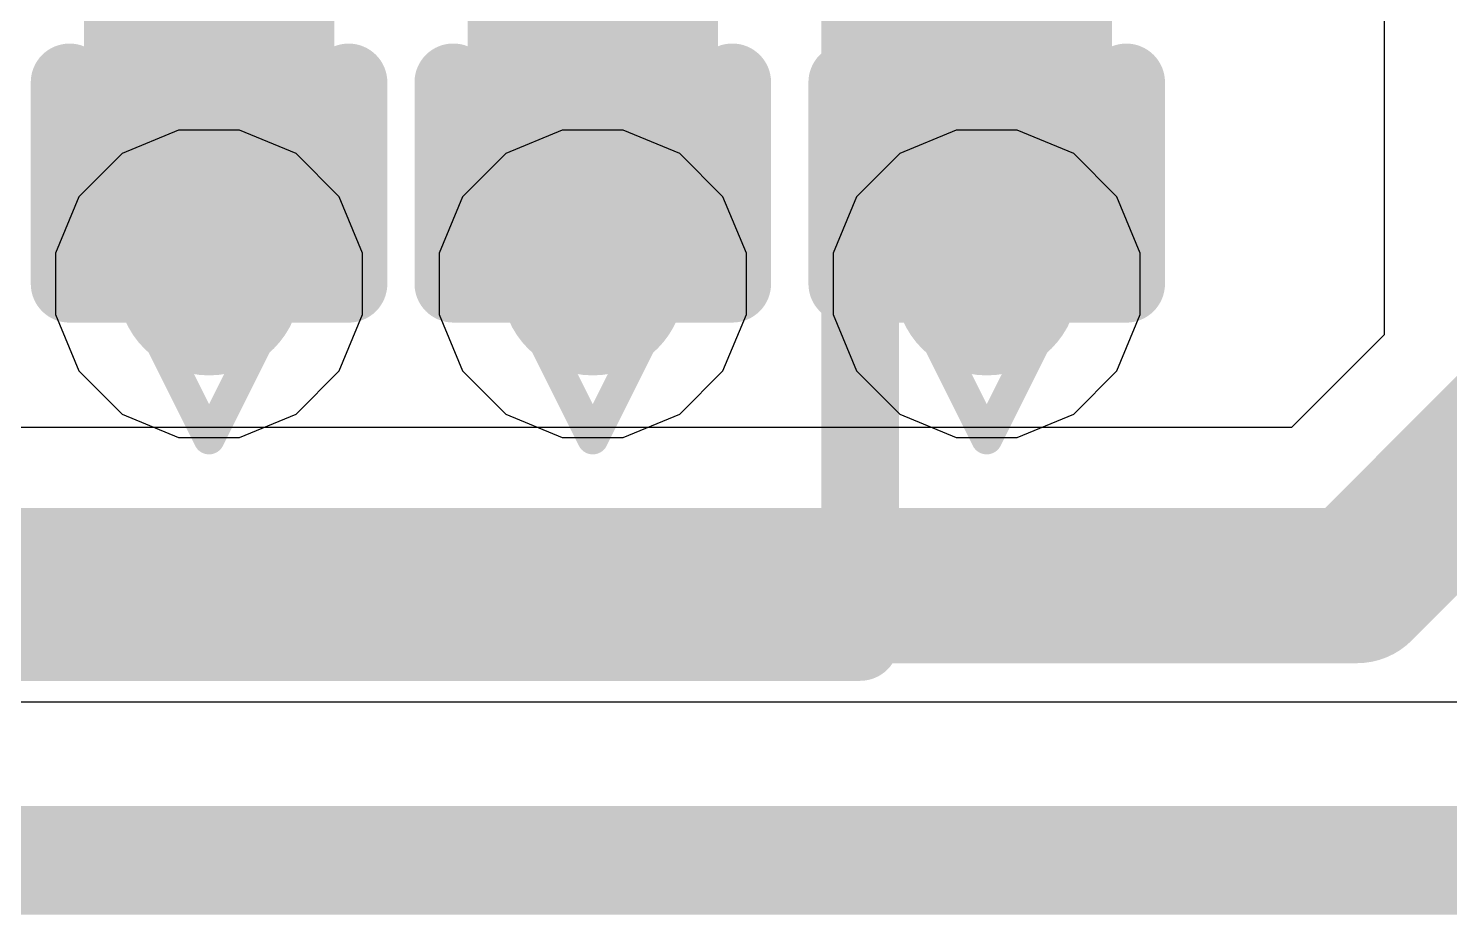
# Model space of a CAD drawing. Header units: inches. Extents: x -6 to 283, y -12 to 154.
# Drawn here: x 24.294 to 26.622, y -11.729 to -10.277 of the extents above; entities that cross this region are included whole.
import ezdxf

# ---------------------------------------------------------------- set-up
doc = ezdxf.new("R2010")
doc.units = ezdxf.units.IN
for name, color, linetype in [('Board Outline', 216, 'Continuous'), ('Bottom Layer', 5, 'Continuous'), ('Bottom Overlay', 54, 'Continuous'), ('Drill Drawing', 1, 'Continuous'), ('GND-1', 16, 'Continuous'), ('GND-2', 90, 'Continuous'), ('GND-3', 216, 'Continuous'), ('GND-4', 54, 'Continuous'), ('PWR-1', 156, 'Continuous'), ('PWR-2', 130, 'Continuous'), ('Signal L1', 76, 'Continuous'), ('Signal L2', 6, 'Continuous'), ('Top Layer', 1, 'Continuous'), ('Top Overlay', 2, 'Continuous'), ('Top Paste', 8, 'Continuous'), ('Top Solder', 216, 'Continuous'), ('Via Holes', 16, 'Continuous')]:
    doc.layers.add(name, color=color, linetype=linetype)

# ---------------------------------------------------------------- blocks, each defined once
blk = doc.blocks.new('0630CDMCCDS_3R3MC_B_181')
at = {"layer": 'Bottom Overlay'}
for points in [[(-3.4901, 3.3, 0.127, 0.127, 0), (-3.5001, 3.3, 0.127, 0.127, 0)], [(-3.5001, 3.3, 0.127, 0.127, 0), (-3.5001, 2.0811, 0.127, 0.127, 0)], [(3.4999, 3.3, 0.127, 0.127, 0), (-3.4901, 3.3, 0.127, 0.127, 0)]]:
    blk.add_lwpolyline(points, format="xyseb", dxfattribs=at)
for points in [[(-3.5318, 3.3, 0.0635, 0.0635, 1), (-3.4683, 3.3, 0.0635, 0.0635, 1)], [(-3.5318, 3.3, 0.0635, 0.0635, 1), (-3.4683, 3.3, 0.0635, 0.0635, 1)], [(-3.5218, 3.3, 0.0635, 0.0635, 1), (-3.4583, 3.3, 0.0635, 0.0635, 1)], [(-3.5218, 3.3, 0.0635, 0.0635, 1), (-3.4583, 3.3, 0.0635, 0.0635, 1)]]:
    blk.add_lwpolyline(points, format="xyseb", close=True, dxfattribs=at)
blk = doc.blocks.new('CAP_0201_223')
at = {"layer": 'Top Layer'}
for points in [[(-0.45, 0.15), (-0.15, 0.15), (-0.15, -0.15), (-0.45, -0.15)], [(0.15, 0.15), (0.45, 0.15), (0.45, -0.15), (0.15, -0.15)]]:
    blk.add_hatch(color=1, dxfattribs=at).paths.add_polyline_path(points)
at = {"layer": 'Top Paste'}
for points in [[(-0.45, 0.15), (-0.15, 0.15), (-0.15, -0.15), (-0.45, -0.15)], [(0.15, 0.15), (0.45, 0.15), (0.45, -0.15), (0.15, -0.15)]]:
    blk.add_hatch(color=8, dxfattribs=at).paths.add_polyline_path(points)
at = {"layer": 'Top Solder'}
for points in [[(-0.505, 0.205), (-0.095, 0.205), (-0.095, -0.205), (-0.505, -0.205)], [(0.095, 0.205), (0.505, 0.205), (0.505, -0.205), (0.095, -0.205)]]:
    blk.add_hatch(color=216, dxfattribs=at).paths.add_polyline_path(points)
at = {"layer": 'Top Overlay'}
for points in [[(-0.5334, 0.2286, 0.127, 0.127, 0), (-0.5334, -0.2286, 0.127, 0.127, 0)], [(-0.5334, 0.2286, 0.127, 0.127, 0), (-0.2032, 0.2286, 0.127, 0.127, 0)], [(0.2032, 0.2286, 0.127, 0.127, 0), (0.5334, 0.2286, 0.127, 0.127, 0)], [(0.5334, 0.2286, 0.127, 0.127, 0), (0.5334, -0.2286, 0.127, 0.127, 0)], [(-0.5334, -0.2286, 0.127, 0.127, 0), (-0.2032, -0.2286, 0.127, 0.127, 0)], [(0.2032, -0.2286, 0.127, 0.127, 0), (0.5334, -0.2286, 0.127, 0.127, 0)]]:
    blk.add_lwpolyline(points, format="xyseb", dxfattribs=at)
for points in [[(-0.5651, 0.2286, 0.0635, 0.0635, 1), (-0.5016, 0.2286, 0.0635, 0.0635, 1)], [(-0.5651, 0.2286, 0.0635, 0.0635, 1), (-0.5016, 0.2286, 0.0635, 0.0635, 1)], [(-0.2349, 0.2286, 0.0635, 0.0635, 1), (-0.1714, 0.2286, 0.0635, 0.0635, 1)], [(0.1714, 0.2286, 0.0635, 0.0635, 1), (0.2349, 0.2286, 0.0635, 0.0635, 1)], [(0.5016, 0.2286, 0.0635, 0.0635, 1), (0.5651, 0.2286, 0.0635, 0.0635, 1)], [(0.5016, 0.2286, 0.0635, 0.0635, 1), (0.5651, 0.2286, 0.0635, 0.0635, 1)], [(-0.5651, -0.2286, 0.0635, 0.0635, 1), (-0.5016, -0.2286, 0.0635, 0.0635, 1)], [(-0.5651, -0.2286, 0.0635, 0.0635, 1), (-0.5016, -0.2286, 0.0635, 0.0635, 1)], [(-0.2349, -0.2286, 0.0635, 0.0635, 1), (-0.1714, -0.2286, 0.0635, 0.0635, 1)], [(0.1714, -0.2286, 0.0635, 0.0635, 1), (0.2349, -0.2286, 0.0635, 0.0635, 1)], [(0.5016, -0.2286, 0.0635, 0.0635, 1), (0.5651, -0.2286, 0.0635, 0.0635, 1)], [(0.5016, -0.2286, 0.0635, 0.0635, 1), (0.5651, -0.2286, 0.0635, 0.0635, 1)]]:
    blk.add_lwpolyline(points, format="xyseb", close=True, dxfattribs=at)
blk = doc.blocks.new('CAP_0201_226')
at = {"layer": 'Top Layer'}
for points in [[(-0.45, 0.15), (-0.15, 0.15), (-0.15, -0.15), (-0.45, -0.15)], [(0.15, 0.15), (0.45, 0.15), (0.45, -0.15), (0.15, -0.15)]]:
    blk.add_hatch(color=1, dxfattribs=at).paths.add_polyline_path(points)
at = {"layer": 'Top Paste'}
for points in [[(-0.45, 0.15), (-0.15, 0.15), (-0.15, -0.15), (-0.45, -0.15)], [(0.15, 0.15), (0.45, 0.15), (0.45, -0.15), (0.15, -0.15)]]:
    blk.add_hatch(color=8, dxfattribs=at).paths.add_polyline_path(points)
at = {"layer": 'Top Solder'}
for points in [[(-0.505, 0.205), (-0.095, 0.205), (-0.095, -0.205), (-0.505, -0.205)], [(0.095, 0.205), (0.505, 0.205), (0.505, -0.205), (0.095, -0.205)]]:
    blk.add_hatch(color=216, dxfattribs=at).paths.add_polyline_path(points)
at = {"layer": 'Top Overlay'}
for points in [[(-0.5334, 0.2286, 0.127, 0.127, 0), (-0.5334, -0.2286, 0.127, 0.127, 0)], [(-0.2032, 0.2286, 0.127, 0.127, 0), (-0.5334, 0.2286, 0.127, 0.127, 0)], [(0.5334, 0.2286, 0.127, 0.127, 0), (0.2032, 0.2286, 0.127, 0.127, 0)], [(0.5334, 0.2286, 0.127, 0.127, 0), (0.5334, -0.2286, 0.127, 0.127, 0)], [(-0.5334, -0.2286, 0.127, 0.127, 0), (-0.2032, -0.2286, 0.127, 0.127, 0)], [(0.2032, -0.2286, 0.127, 0.127, 0), (0.5334, -0.2286, 0.127, 0.127, 0)]]:
    blk.add_lwpolyline(points, format="xyseb", dxfattribs=at)
for points in [[(-0.5652, 0.2286, 0.0635, 0.0635, 1), (-0.5017, 0.2286, 0.0635, 0.0635, 1)], [(-0.5652, 0.2286, 0.0635, 0.0635, 1), (-0.5017, 0.2286, 0.0635, 0.0635, 1)], [(-0.235, 0.2286, 0.0635, 0.0635, 1), (-0.1715, 0.2286, 0.0635, 0.0635, 1)], [(0.1714, 0.2286, 0.0635, 0.0635, 1), (0.2349, 0.2286, 0.0635, 0.0635, 1)], [(0.5016, 0.2286, 0.0635, 0.0635, 1), (0.5651, 0.2286, 0.0635, 0.0635, 1)], [(0.5016, 0.2286, 0.0635, 0.0635, 1), (0.5651, 0.2286, 0.0635, 0.0635, 1)], [(-0.5652, -0.2286, 0.0635, 0.0635, 1), (-0.5017, -0.2286, 0.0635, 0.0635, 1)], [(-0.5652, -0.2286, 0.0635, 0.0635, 1), (-0.5017, -0.2286, 0.0635, 0.0635, 1)], [(-0.235, -0.2286, 0.0635, 0.0635, 1), (-0.1715, -0.2286, 0.0635, 0.0635, 1)], [(0.1714, -0.2286, 0.0635, 0.0635, 1), (0.2349, -0.2286, 0.0635, 0.0635, 1)], [(0.5016, -0.2286, 0.0635, 0.0635, 1), (0.5651, -0.2286, 0.0635, 0.0635, 1)], [(0.5016, -0.2286, 0.0635, 0.0635, 1), (0.5651, -0.2286, 0.0635, 0.0635, 1)]]:
    blk.add_lwpolyline(points, format="xyseb", close=True, dxfattribs=at)
blk = doc.blocks.new('CAP_0201_232')
at = {"layer": 'Top Layer'}
for points in [[(-0.45, 0.15), (-0.15, 0.15), (-0.15, -0.15), (-0.45, -0.15)], [(0.15, 0.15), (0.45, 0.15), (0.45, -0.15), (0.15, -0.15)]]:
    blk.add_hatch(color=1, dxfattribs=at).paths.add_polyline_path(points)
at = {"layer": 'Top Paste'}
for points in [[(-0.45, 0.15), (-0.15, 0.15), (-0.15, -0.15), (-0.45, -0.15)], [(0.15, 0.15), (0.45, 0.15), (0.45, -0.15), (0.15, -0.15)]]:
    blk.add_hatch(color=8, dxfattribs=at).paths.add_polyline_path(points)
at = {"layer": 'Top Solder'}
for points in [[(-0.505, 0.205), (-0.095, 0.205), (-0.095, -0.205), (-0.505, -0.205)], [(0.095, 0.205), (0.505, 0.205), (0.505, -0.205), (0.095, -0.205)]]:
    blk.add_hatch(color=216, dxfattribs=at).paths.add_polyline_path(points)
at = {"layer": 'Top Overlay'}
for points in [[(-0.5334, 0.2286, 0.127, 0.127, 0), (-0.5334, -0.2286, 0.127, 0.127, 0)], [(-0.2032, 0.2286, 0.127, 0.127, 0), (-0.5334, 0.2286, 0.127, 0.127, 0)], [(0.5334, 0.2286, 0.127, 0.127, 0), (0.2032, 0.2286, 0.127, 0.127, 0)], [(0.5334, 0.2286, 0.127, 0.127, 0), (0.5334, -0.2286, 0.127, 0.127, 0)], [(-0.5334, -0.2286, 0.127, 0.127, 0), (-0.2032, -0.2286, 0.127, 0.127, 0)], [(0.2032, -0.2286, 0.127, 0.127, 0), (0.5334, -0.2286, 0.127, 0.127, 0)]]:
    blk.add_lwpolyline(points, format="xyseb", dxfattribs=at)
for points in [[(-0.5652, 0.2286, 0.0635, 0.0635, 1), (-0.5017, 0.2286, 0.0635, 0.0635, 1)], [(-0.5652, 0.2286, 0.0635, 0.0635, 1), (-0.5017, 0.2286, 0.0635, 0.0635, 1)], [(-0.235, 0.2286, 0.0635, 0.0635, 1), (-0.1715, 0.2286, 0.0635, 0.0635, 1)], [(0.1714, 0.2286, 0.0635, 0.0635, 1), (0.2349, 0.2286, 0.0635, 0.0635, 1)], [(0.5016, 0.2286, 0.0635, 0.0635, 1), (0.5651, 0.2286, 0.0635, 0.0635, 1)], [(0.5016, 0.2286, 0.0635, 0.0635, 1), (0.5651, 0.2286, 0.0635, 0.0635, 1)], [(-0.5652, -0.2286, 0.0635, 0.0635, 1), (-0.5017, -0.2286, 0.0635, 0.0635, 1)], [(-0.5652, -0.2286, 0.0635, 0.0635, 1), (-0.5017, -0.2286, 0.0635, 0.0635, 1)], [(-0.235, -0.2286, 0.0635, 0.0635, 1), (-0.1715, -0.2286, 0.0635, 0.0635, 1)], [(0.1714, -0.2286, 0.0635, 0.0635, 1), (0.2349, -0.2286, 0.0635, 0.0635, 1)], [(0.5016, -0.2286, 0.0635, 0.0635, 1), (0.5651, -0.2286, 0.0635, 0.0635, 1)], [(0.5016, -0.2286, 0.0635, 0.0635, 1), (0.5651, -0.2286, 0.0635, 0.0635, 1)]]:
    blk.add_lwpolyline(points, format="xyseb", close=True, dxfattribs=at)

msp = doc.modelspace()

# ---------------------------------------------------------------- hatches: boundary and pattern name
at = {"layer": 'Bottom Layer'}
h = msp.add_hatch(color=5, dxfattribs=at)
edge = h.paths.add_edge_path()
edge.add_arc((24.59, -10.6957), 0.15, 0, 360)
h = msp.add_hatch(color=5, dxfattribs=at)
edge = h.paths.add_edge_path()
edge.add_arc((25.2187, -10.6957), 0.15, 0, 360)
h = msp.add_hatch(color=5, dxfattribs=at)
edge = h.paths.add_edge_path()
edge.add_arc((25.8641, -10.6957), 0.15, 0, 360)
at = {"layer": 'GND-1'}
h = msp.add_hatch(color=16, dxfattribs=at)
edge = h.paths.add_edge_path()
edge.add_arc((24.59, -10.6957), 0.15, 0, 360)
h = msp.add_hatch(color=16, dxfattribs=at)
edge = h.paths.add_edge_path()
edge.add_arc((25.2187, -10.6957), 0.15, 0, 360)
h = msp.add_hatch(color=16, dxfattribs=at)
edge = h.paths.add_edge_path()
edge.add_arc((25.8641, -10.6957), 0.15, 0, 360)
at = {"layer": 'GND-2'}
h = msp.add_hatch(color=90, dxfattribs=at)
edge = h.paths.add_edge_path()
edge.add_arc((24.59, -10.6957), 0.15, 0, 360)
h = msp.add_hatch(color=90, dxfattribs=at)
edge = h.paths.add_edge_path()
edge.add_arc((25.2187, -10.6957), 0.15, 0, 360)
h = msp.add_hatch(color=90, dxfattribs=at)
edge = h.paths.add_edge_path()
edge.add_arc((25.8641, -10.6957), 0.15, 0, 360)
at = {"layer": 'GND-3'}
h = msp.add_hatch(color=216, dxfattribs=at)
edge = h.paths.add_edge_path()
edge.add_arc((24.59, -10.6957), 0.15, 0, 360)
h = msp.add_hatch(color=216, dxfattribs=at)
edge = h.paths.add_edge_path()
edge.add_arc((25.2187, -10.6957), 0.15, 0, 360)
h = msp.add_hatch(color=216, dxfattribs=at)
edge = h.paths.add_edge_path()
edge.add_arc((25.8641, -10.6957), 0.15, 0, 360)
at = {"layer": 'GND-4'}
h = msp.add_hatch(color=54, dxfattribs=at)
edge = h.paths.add_edge_path()
edge.add_arc((24.59, -10.6957), 0.15, 0, 360)
h = msp.add_hatch(color=54, dxfattribs=at)
edge = h.paths.add_edge_path()
edge.add_arc((25.2187, -10.6957), 0.15, 0, 360)
h = msp.add_hatch(color=54, dxfattribs=at)
edge = h.paths.add_edge_path()
edge.add_arc((25.8641, -10.6957), 0.15, 0, 360)
at = {"layer": 'PWR-1'}
h = msp.add_hatch(color=156, dxfattribs=at)
edge = h.paths.add_edge_path()
edge.add_arc((24.59, -10.6957), 0.15, 0, 360)
h = msp.add_hatch(color=156, dxfattribs=at)
edge = h.paths.add_edge_path()
edge.add_arc((25.2187, -10.6957), 0.15, 0, 360)
h = msp.add_hatch(color=156, dxfattribs=at)
edge = h.paths.add_edge_path()
edge.add_arc((25.8641, -10.6957), 0.15, 0, 360)
at = {"layer": 'PWR-2'}
h = msp.add_hatch(color=130, dxfattribs=at)
edge = h.paths.add_edge_path()
edge.add_arc((24.59, -10.6957), 0.15, 0, 360)
h = msp.add_hatch(color=130, dxfattribs=at)
edge = h.paths.add_edge_path()
edge.add_arc((25.2187, -10.6957), 0.15, 0, 360)
h = msp.add_hatch(color=130, dxfattribs=at)
edge = h.paths.add_edge_path()
edge.add_arc((25.8641, -10.6957), 0.15, 0, 360)
at = {"layer": 'Signal L1'}
h = msp.add_hatch(color=76, dxfattribs=at)
edge = h.paths.add_edge_path()
edge.add_arc((24.59, -10.6957), 0.15, 0, 360)
h = msp.add_hatch(color=76, dxfattribs=at)
edge = h.paths.add_edge_path()
edge.add_arc((25.2187, -10.6957), 0.15, 0, 360)
h = msp.add_hatch(color=76, dxfattribs=at)
edge = h.paths.add_edge_path()
edge.add_arc((25.8641, -10.6957), 0.15, 0, 360)
at = {"layer": 'Signal L2'}
h = msp.add_hatch(color=6, dxfattribs=at)
edge = h.paths.add_edge_path()
edge.add_arc((24.59, -10.6957), 0.15, 0, 360)
h = msp.add_hatch(color=6, dxfattribs=at)
edge = h.paths.add_edge_path()
edge.add_arc((25.2187, -10.6957), 0.15, 0, 360)
h = msp.add_hatch(color=6, dxfattribs=at)
edge = h.paths.add_edge_path()
edge.add_arc((25.8641, -10.6957), 0.15, 0, 360)
at = {"layer": 'Top Layer'}
h = msp.add_hatch(color=1, dxfattribs=at)
edge = h.paths.add_edge_path()
edge.add_arc((24.59, -10.6957), 0.15, 0, 360)
h = msp.add_hatch(color=1, dxfattribs=at)
edge = h.paths.add_edge_path()
edge.add_arc((25.2187, -10.6957), 0.15, 0, 360)
h = msp.add_hatch(color=1, dxfattribs=at)
edge = h.paths.add_edge_path()
edge.add_arc((25.8641, -10.6957), 0.15, 0, 360)
at = {"layer": 'Via Holes'}
h = msp.add_hatch(color=7, dxfattribs=at)
edge = h.paths.add_edge_path()
edge.add_arc((24.59, -10.6957), 0.075, 0, 360)
h = msp.add_hatch(color=7, dxfattribs=at)
edge = h.paths.add_edge_path()
edge.add_arc((25.2187, -10.6957), 0.075, 0, 360)
h = msp.add_hatch(color=7, dxfattribs=at)
edge = h.paths.add_edge_path()
edge.add_arc((25.8641, -10.6957), 0.075, 0, 360)

# ---------------------------------------------------------------- linework, layer by layer
at = {"layer": 'Board Outline'}
msp.add_lwpolyline([(12.0364, -11.6401, 0.1778, 0.1778, 0), (75.4223, -11.6401, 0.1778, 0.1778, 0)], format="xyseb", dxfattribs=at)
at = {"layer": 'Bottom Layer'}
for p, q in [((26.5152, -9.7854), (26.5152, -10.7795)), ((26.5152, -10.7795), (26.3634, -10.9312)), ((26.3634, -10.9312), (23.3589, -10.9312))]:
    msp.add_line(p, q, dxfattribs=at)
for points in [[(26.4707, -11.1902, 0.254, 0.254, 0), (26.7742, -10.8867, 0.254, 0.254, 0)], [(22.0178, -11.1902, 0.254, 0.254, 0), (26.4707, -11.1902, 0.254, 0.254, 0)]]:
    msp.add_lwpolyline(points, format="xyseb", dxfattribs=at)
msp.add_lwpolyline([(26.4072, -11.1902, 0.127, 0.127, 1), (26.5342, -11.1902, 0.127, 0.127, 1)], format="xyseb", close=True, dxfattribs=at)
msp.add_lwpolyline([(26.4072, -11.1902, 0.127, 0.127, 1), (26.5342, -11.1902, 0.127, 0.127, 1)], format="xyseb", close=True, dxfattribs=at)
at = {"layer": 'Drill Drawing'}
for points in [[(24.336, -10.4417, 0.0508, 0.0508, 0), (24.844, -10.4417, 0.0508, 0.0508, 0)], [(24.336, -10.4417, 0.0508, 0.0508, 0), (24.59, -10.9497, 0.0508, 0.0508, 0)], [(24.59, -10.9497, 0.0508, 0.0508, 0), (24.844, -10.4417, 0.0508, 0.0508, 0)], [(24.9647, -10.4417, 0.0508, 0.0508, 0), (25.4727, -10.4417, 0.0508, 0.0508, 0)], [(24.9647, -10.4417, 0.0508, 0.0508, 0), (25.2187, -10.9497, 0.0508, 0.0508, 0)], [(25.2187, -10.9497, 0.0508, 0.0508, 0), (25.4727, -10.4417, 0.0508, 0.0508, 0)], [(25.6101, -10.4417, 0.0508, 0.0508, 0), (26.1181, -10.4417, 0.0508, 0.0508, 0)], [(25.6101, -10.4417, 0.0508, 0.0508, 0), (25.8641, -10.9497, 0.0508, 0.0508, 0)], [(25.8641, -10.9497, 0.0508, 0.0508, 0), (26.1181, -10.4417, 0.0508, 0.0508, 0)]]:
    msp.add_lwpolyline(points, format="xyseb", dxfattribs=at)
for points in [[(24.3233, -10.4417, 0.0254, 0.0254, 1), (24.3487, -10.4417, 0.0254, 0.0254, 1)], [(24.3233, -10.4417, 0.0254, 0.0254, 1), (24.3487, -10.4417, 0.0254, 0.0254, 1)], [(24.8313, -10.4417, 0.0254, 0.0254, 1), (24.8567, -10.4417, 0.0254, 0.0254, 1)], [(24.8313, -10.4417, 0.0254, 0.0254, 1), (24.8567, -10.4417, 0.0254, 0.0254, 1)], [(24.952, -10.4417, 0.0254, 0.0254, 1), (24.9774, -10.4417, 0.0254, 0.0254, 1)], [(24.952, -10.4417, 0.0254, 0.0254, 1), (24.9774, -10.4417, 0.0254, 0.0254, 1)], [(25.46, -10.4417, 0.0254, 0.0254, 1), (25.4854, -10.4417, 0.0254, 0.0254, 1)], [(25.46, -10.4417, 0.0254, 0.0254, 1), (25.4854, -10.4417, 0.0254, 0.0254, 1)], [(25.5974, -10.4417, 0.0254, 0.0254, 1), (25.6228, -10.4417, 0.0254, 0.0254, 1)], [(25.5974, -10.4417, 0.0254, 0.0254, 1), (25.6228, -10.4417, 0.0254, 0.0254, 1)], [(26.1054, -10.4417, 0.0254, 0.0254, 1), (26.1308, -10.4417, 0.0254, 0.0254, 1)], [(26.1054, -10.4417, 0.0254, 0.0254, 1), (26.1308, -10.4417, 0.0254, 0.0254, 1)], [(24.5773, -10.9497, 0.0254, 0.0254, 1), (24.6027, -10.9497, 0.0254, 0.0254, 1)], [(24.5773, -10.9497, 0.0254, 0.0254, 1), (24.6027, -10.9497, 0.0254, 0.0254, 1)], [(25.206, -10.9497, 0.0254, 0.0254, 1), (25.2314, -10.9497, 0.0254, 0.0254, 1)], [(25.206, -10.9497, 0.0254, 0.0254, 1), (25.2314, -10.9497, 0.0254, 0.0254, 1)], [(25.8514, -10.9497, 0.0254, 0.0254, 1), (25.8768, -10.9497, 0.0254, 0.0254, 1)], [(25.8514, -10.9497, 0.0254, 0.0254, 1), (25.8768, -10.9497, 0.0254, 0.0254, 1)]]:
    msp.add_lwpolyline(points, format="xyseb", close=True, dxfattribs=at)
at = {"layer": 'GND-1'}
msp.add_line((35.9919, -11.3812), (12.0364, -11.3812), dxfattribs=at)
at = {"layer": 'GND-2'}
msp.add_line((35.9919, -11.3812), (12.0364, -11.3812), dxfattribs=at)
at = {"layer": 'GND-3'}
msp.add_line((35.9919, -11.3812), (12.0364, -11.3812), dxfattribs=at)
at = {"layer": 'GND-4'}
msp.add_line((35.9919, -11.3812), (12.0364, -11.3812), dxfattribs=at)
at = {"layer": 'PWR-1'}
for p, q in [((24.54, -10.4441), (24.4475, -10.4824)), ((24.64, -10.4441), (24.54, -10.4441)), ((24.7325, -10.4824), (24.64, -10.4441)), ((25.1686, -10.4441), (25.0761, -10.4824)), ((25.2687, -10.4441), (25.1686, -10.4441)), ((25.3612, -10.4824), (25.2687, -10.4441)), ((25.8141, -10.4441), (25.7216, -10.4824)), ((25.9142, -10.4441), (25.8141, -10.4441)), ((26.0066, -10.4824), (25.9142, -10.4441)), ((24.4475, -10.4824), (24.3767, -10.5531)), ((24.8033, -10.5531), (24.7325, -10.4824)), ((25.0761, -10.4824), (25.0054, -10.5531)), ((25.4319, -10.5531), (25.3612, -10.4824)), ((25.7216, -10.4824), (25.6508, -10.5531)), ((26.0774, -10.5531), (26.0066, -10.4824)), ((24.3767, -10.5531), (24.3384, -10.6456)), ((24.8416, -10.6456), (24.8033, -10.5531)), ((25.0054, -10.5531), (24.9671, -10.6456)), ((25.4703, -10.6456), (25.4319, -10.5531)), ((25.6508, -10.5531), (25.6125, -10.6456)), ((26.1157, -10.6456), (26.0774, -10.5531)), ((24.3384, -10.6456), (24.3384, -10.7457)), ((24.8416, -10.7457), (24.8416, -10.6456)), ((24.9671, -10.6456), (24.9671, -10.7457)), ((25.4703, -10.7457), (25.4703, -10.6456)), ((25.6125, -10.6456), (25.6125, -10.7457)), ((26.1157, -10.7457), (26.1157, -10.6456)), ((24.3384, -10.7457), (24.3767, -10.8382)), ((24.8033, -10.8382), (24.8416, -10.7457)), ((24.9671, -10.7457), (25.0054, -10.8382)), ((25.4319, -10.8382), (25.4703, -10.7457)), ((25.6125, -10.7457), (25.6508, -10.8382)), ((26.0774, -10.8382), (26.1157, -10.7457)), ((24.3767, -10.8382), (24.4475, -10.909)), ((24.7325, -10.909), (24.8033, -10.8382)), ((25.0054, -10.8382), (25.0761, -10.909)), ((25.3612, -10.909), (25.4319, -10.8382)), ((25.6508, -10.8382), (25.7216, -10.909)), ((26.0066, -10.909), (26.0774, -10.8382)), ((24.4475, -10.909), (24.54, -10.9473)), ((24.64, -10.9473), (24.7325, -10.909)), ((25.0761, -10.909), (25.1686, -10.9473)), ((25.2687, -10.9473), (25.3612, -10.909)), ((25.7216, -10.909), (25.8141, -10.9473)), ((25.9142, -10.9473), (26.0066, -10.909)), ((24.54, -10.9473), (24.64, -10.9473)), ((25.1686, -10.9473), (25.2687, -10.9473)), ((25.8141, -10.9473), (25.9142, -10.9473)), ((35.9919, -11.3812), (12.0364, -11.3812))]:
    msp.add_line(p, q, dxfattribs=at)
at = {"layer": 'PWR-2'}
for p, q in [((24.54, -10.4441), (24.4475, -10.4824)), ((24.64, -10.4441), (24.54, -10.4441)), ((24.7325, -10.4824), (24.64, -10.4441)), ((25.1686, -10.4441), (25.0761, -10.4824)), ((25.2687, -10.4441), (25.1686, -10.4441)), ((25.3612, -10.4824), (25.2687, -10.4441)), ((25.8141, -10.4441), (25.7216, -10.4824)), ((25.9142, -10.4441), (25.8141, -10.4441)), ((26.0066, -10.4824), (25.9142, -10.4441)), ((24.4475, -10.4824), (24.3767, -10.5531)), ((24.8033, -10.5531), (24.7325, -10.4824)), ((25.0761, -10.4824), (25.0054, -10.5531)), ((25.4319, -10.5531), (25.3612, -10.4824)), ((25.7216, -10.4824), (25.6508, -10.5531)), ((26.0774, -10.5531), (26.0066, -10.4824)), ((24.3767, -10.5531), (24.3384, -10.6456)), ((24.8416, -10.6456), (24.8033, -10.5531)), ((25.0054, -10.5531), (24.9671, -10.6456)), ((25.4703, -10.6456), (25.4319, -10.5531)), ((25.6508, -10.5531), (25.6125, -10.6456)), ((26.1157, -10.6456), (26.0774, -10.5531)), ((24.3384, -10.6456), (24.3384, -10.7457)), ((24.8416, -10.7457), (24.8416, -10.6456)), ((24.9671, -10.6456), (24.9671, -10.7457)), ((25.4703, -10.7457), (25.4703, -10.6456)), ((25.6125, -10.6456), (25.6125, -10.7457)), ((26.1157, -10.7457), (26.1157, -10.6456)), ((24.3384, -10.7457), (24.3767, -10.8382)), ((24.8033, -10.8382), (24.8416, -10.7457)), ((24.9671, -10.7457), (25.0054, -10.8382)), ((25.4319, -10.8382), (25.4703, -10.7457)), ((25.6125, -10.7457), (25.6508, -10.8382)), ((26.0774, -10.8382), (26.1157, -10.7457)), ((24.3767, -10.8382), (24.4475, -10.909)), ((24.7325, -10.909), (24.8033, -10.8382)), ((25.0054, -10.8382), (25.0761, -10.909)), ((25.3612, -10.909), (25.4319, -10.8382)), ((25.6508, -10.8382), (25.7216, -10.909)), ((26.0066, -10.909), (26.0774, -10.8382)), ((24.4475, -10.909), (24.54, -10.9473)), ((24.64, -10.9473), (24.7325, -10.909)), ((25.0761, -10.909), (25.1686, -10.9473)), ((25.2687, -10.9473), (25.3612, -10.909)), ((25.7216, -10.909), (25.8141, -10.9473)), ((25.9142, -10.9473), (26.0066, -10.909)), ((24.54, -10.9473), (24.64, -10.9473)), ((25.1686, -10.9473), (25.2687, -10.9473)), ((25.8141, -10.9473), (25.9142, -10.9473)), ((35.9919, -11.3812), (12.0364, -11.3812))]:
    msp.add_line(p, q, dxfattribs=at)
at = {"layer": 'Signal L1'}
msp.add_line((35.9919, -11.3812), (12.0364, -11.3812), dxfattribs=at)
at = {"layer": 'Signal L2'}
msp.add_line((29.7494, -11.3812), (12.0364, -11.3812), dxfattribs=at)
at = {"layer": 'Top Layer'}
msp.add_line((35.9919, -11.3812), (15.2733, -11.3812), dxfattribs=at)

# ---------------------------------------------------------------- block references
for name, p, rotation in [('0630CDMCCDS_3R3MC_B_181', (22.1566, -7.9826), 180), ('CAP_0201_232', (24.59, -10.1623), 90), ('CAP_0201_223', (25.2187, -10.1623), 90), ('CAP_0201_226', (25.8641, -10.1623), 90)]:
    msp.add_blockref(name, p, dxfattribs=dict(rotation=rotation))

doc.saveas('drawing.dxf')
